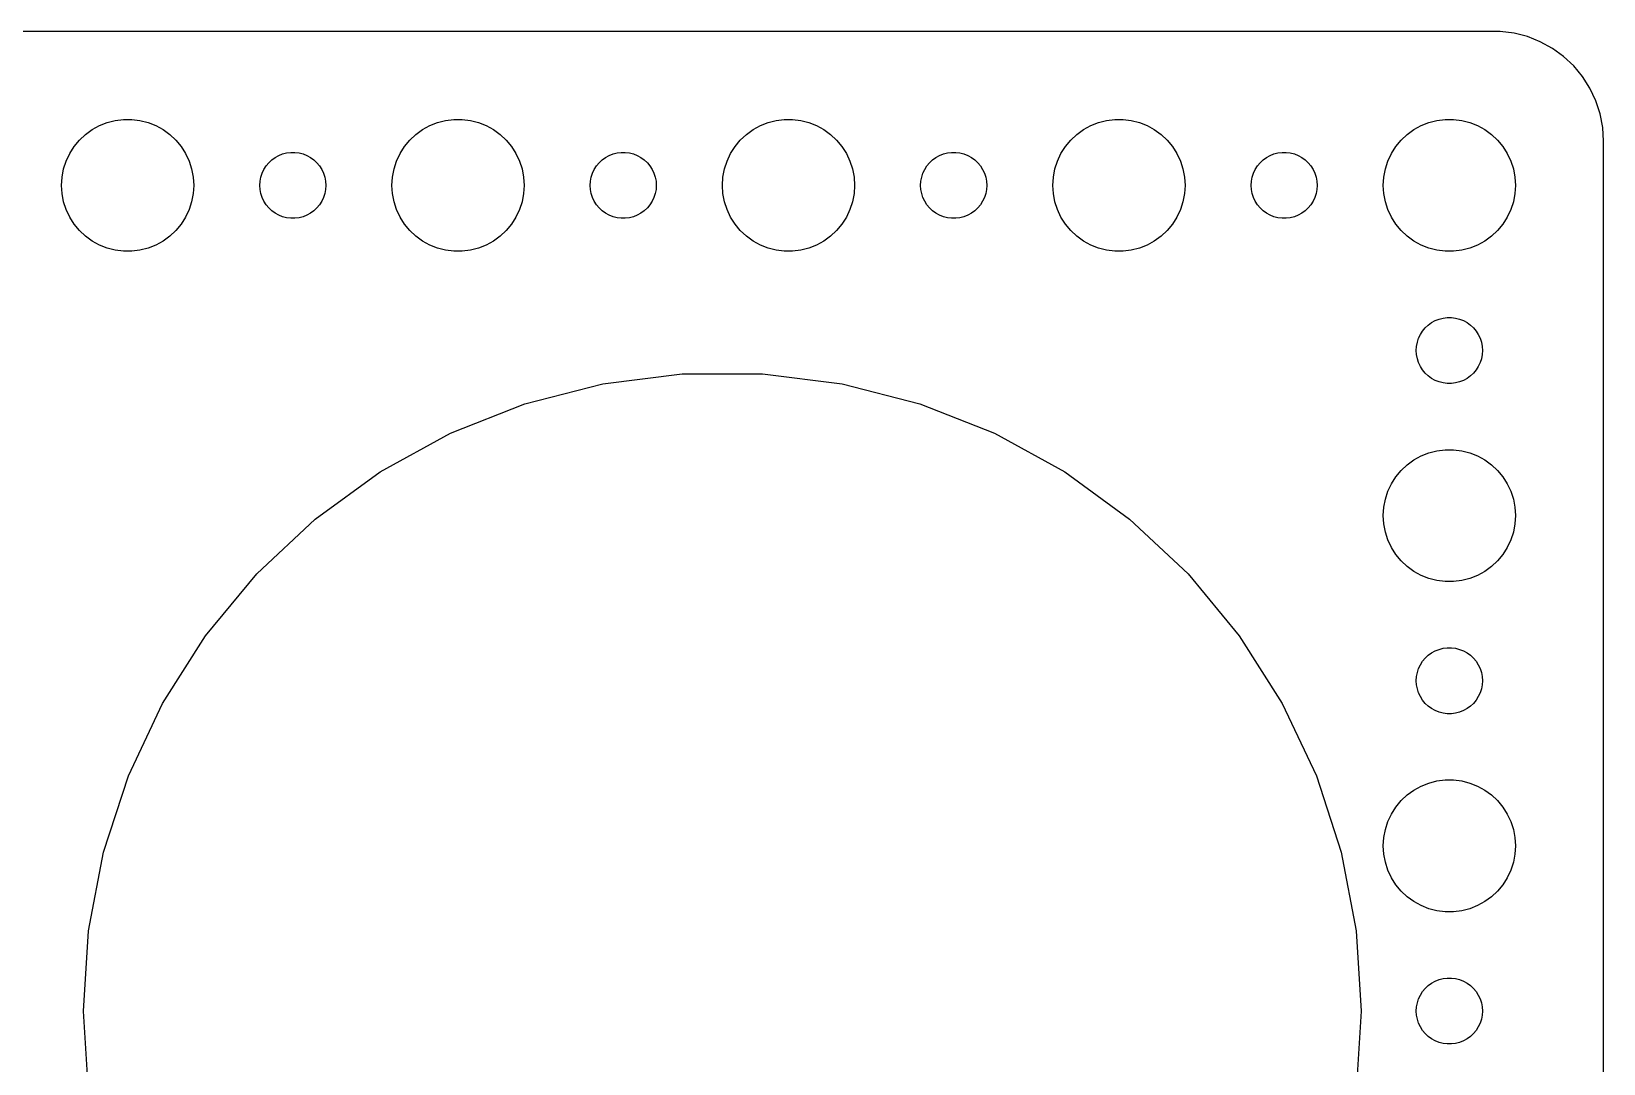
# Model space of a CAD drawing. Header units: metres. Extents: x -134 to 134, y -44 to 44.
# Drawn here: x 63.1 to 134.5, y -2.4 to 44.5 of the extents above; entities that cross this region are included whole.
import ezdxf

# ---------------------------------------------------------------- set-up
doc = ezdxf.new("R2010")
doc.units = ezdxf.units.M

msp = doc.modelspace()

# ---------------------------------------------------------------- linework, layer by layer
for p, q in [((129.814, 44.4901), (-129.814, 44.4901)), ((130.437, 44.4114), (129.814, 44.4901)), ((131.045, 44.2553), (130.437, 44.4114)), ((131.629, 44.0241), (131.045, 44.2553)), ((132.179, 43.7216), (131.629, 44.0241)), ((132.687, 43.3526), (132.179, 43.7216)), ((133.145, 42.9227), (132.687, 43.3526)), ((133.545, 42.4389), (133.145, 42.9227)), ((133.882, 41.9088), (133.545, 42.4389)), ((134.149, 41.3406), (133.882, 41.9088)), ((134.343, 40.7434), (134.149, 41.3406)), ((134.461, 40.1267), (134.343, 40.7434)), ((65.5877, 39.8115), (65.8925, 40.033)), ((65.8925, 40.033), (66.2227, 40.2145)), ((66.2227, 40.2145), (66.573, 40.3532)), ((66.573, 40.3532), (66.9379, 40.4469)), ((66.9379, 40.4469), (67.3116, 40.4941)), ((67.3116, 40.4941), (67.6884, 40.4941)), ((67.6884, 40.4941), (68.0621, 40.4469)), ((68.0621, 40.4469), (68.427, 40.3532)), ((68.427, 40.3532), (68.7773, 40.2145)), ((68.7773, 40.2145), (69.1075, 40.033)), ((69.1075, 40.033), (69.4123, 39.8115)), ((80.5877, 39.8115), (80.8925, 40.033)), ((80.8925, 40.033), (81.2227, 40.2145)), ((81.2227, 40.2145), (81.573, 40.3532)), ((81.573, 40.3532), (81.9379, 40.4469)), ((81.9379, 40.4469), (82.3116, 40.4941)), ((82.3116, 40.4941), (82.6884, 40.4941)), ((82.6884, 40.4941), (83.0621, 40.4469)), ((83.0621, 40.4469), (83.427, 40.3532)), ((83.427, 40.3532), (83.7773, 40.2145)), ((83.7773, 40.2145), (84.1075, 40.033)), ((84.1075, 40.033), (84.4123, 39.8115)), ((95.5877, 39.8115), (95.8925, 40.033)), ((95.8925, 40.033), (96.2227, 40.2145)), ((96.2227, 40.2145), (96.573, 40.3532)), ((96.573, 40.3532), (96.9379, 40.4469)), ((96.9379, 40.4469), (97.3116, 40.4941)), ((97.3116, 40.4941), (97.6884, 40.4941)), ((97.6884, 40.4941), (98.0621, 40.4469)), ((98.0621, 40.4469), (98.427, 40.3532)), ((98.427, 40.3532), (98.7773, 40.2145)), ((98.7773, 40.2145), (99.1075, 40.033)), ((99.1075, 40.033), (99.4123, 39.8115)), ((110.588, 39.8115), (110.893, 40.033)), ((110.893, 40.033), (111.223, 40.2145)), ((111.223, 40.2145), (111.573, 40.3532)), ((111.573, 40.3532), (111.938, 40.4469)), ((111.938, 40.4469), (112.312, 40.4941)), ((112.312, 40.4941), (112.688, 40.4941)), ((112.688, 40.4941), (113.062, 40.4469)), ((113.062, 40.4469), (113.427, 40.3532)), ((113.427, 40.3532), (113.777, 40.2145)), ((113.777, 40.2145), (114.107, 40.033)), ((114.107, 40.033), (114.412, 39.8115)), ((125.588, 39.8115), (125.893, 40.033)), ((125.893, 40.033), (126.223, 40.2145)), ((126.223, 40.2145), (126.573, 40.3532)), ((126.573, 40.3532), (126.938, 40.4469)), ((126.938, 40.4469), (127.312, 40.4941)), ((127.312, 40.4941), (127.688, 40.4941)), ((127.688, 40.4941), (128.062, 40.4469)), ((128.062, 40.4469), (128.427, 40.3532)), ((128.427, 40.3532), (128.777, 40.2145)), ((128.777, 40.2145), (129.107, 40.033)), ((129.107, 40.033), (129.412, 39.8115)), ((134.5, 39.5), (134.461, 40.1267)), ((64.8711, 38.9453), (65.073, 39.2634)), ((65.073, 39.2634), (65.3131, 39.5536)), ((65.3131, 39.5536), (65.5877, 39.8115)), ((69.4123, 39.8115), (69.6869, 39.5536)), ((69.6869, 39.5536), (69.927, 39.2634)), ((69.927, 39.2634), (70.1289, 38.9453)), ((79.8711, 38.9453), (80.073, 39.2634)), ((80.073, 39.2634), (80.3131, 39.5536)), ((80.3131, 39.5536), (80.5877, 39.8115)), ((84.4123, 39.8115), (84.6869, 39.5536)), ((84.6869, 39.5536), (84.927, 39.2634)), ((84.927, 39.2634), (85.1289, 38.9453)), ((94.8711, 38.9453), (95.073, 39.2634)), ((95.073, 39.2634), (95.3131, 39.5536)), ((95.3131, 39.5536), (95.5877, 39.8115)), ((99.4123, 39.8115), (99.6869, 39.5536)), ((99.6869, 39.5536), (99.927, 39.2634)), ((99.927, 39.2634), (100.129, 38.9453)), ((109.871, 38.9453), (110.073, 39.2634)), ((110.073, 39.2634), (110.313, 39.5536)), ((110.313, 39.5536), (110.588, 39.8115)), ((114.412, 39.8115), (114.687, 39.5536)), ((114.687, 39.5536), (114.927, 39.2634)), ((114.927, 39.2634), (115.129, 38.9453)), ((124.871, 38.9453), (125.073, 39.2634)), ((125.073, 39.2634), (125.313, 39.5536)), ((125.313, 39.5536), (125.588, 39.8115)), ((129.412, 39.8115), (129.687, 39.5536)), ((129.687, 39.5536), (129.927, 39.2634)), ((129.927, 39.2634), (130.129, 38.9453)), ((134.5, -39.5), (134.5, 39.5)), ((64.5943, 38.2461), (64.7107, 38.6044)), ((64.7107, 38.6044), (64.8711, 38.9453)), ((70.1289, 38.9453), (70.2893, 38.6044)), ((70.2893, 38.6044), (70.4057, 38.2461)), ((73.9065, 38.5268), (74.0439, 38.6558)), ((74.0439, 38.6558), (74.1963, 38.7665)), ((74.1963, 38.7665), (74.3613, 38.8572)), ((74.3613, 38.8572), (74.5365, 38.9266)), ((74.5365, 38.9266), (74.7189, 38.9734)), ((74.7189, 38.9734), (74.9058, 38.997)), ((74.9058, 38.997), (75.0942, 38.997)), ((75.0942, 38.997), (75.2811, 38.9734)), ((75.2811, 38.9734), (75.4635, 38.9266)), ((75.4635, 38.9266), (75.6387, 38.8572)), ((75.6387, 38.8572), (75.8037, 38.7665)), ((75.8037, 38.7665), (75.9561, 38.6558)), ((75.9561, 38.6558), (76.0934, 38.5268)), ((79.5943, 38.2461), (79.7107, 38.6044)), ((79.7107, 38.6044), (79.8711, 38.9453)), ((85.1289, 38.9453), (85.2893, 38.6044)), ((85.2893, 38.6044), (85.4057, 38.2461)), ((88.9065, 38.5268), (89.0439, 38.6558)), ((89.0439, 38.6558), (89.1963, 38.7665)), ((89.1963, 38.7665), (89.3613, 38.8572)), ((89.3613, 38.8572), (89.5365, 38.9266)), ((89.5365, 38.9266), (89.7189, 38.9734)), ((89.7189, 38.9734), (89.9058, 38.997)), ((89.9058, 38.997), (90.0942, 38.997)), ((90.0942, 38.997), (90.2811, 38.9734)), ((90.2811, 38.9734), (90.4635, 38.9266)), ((90.4635, 38.9266), (90.6387, 38.8572)), ((90.6387, 38.8572), (90.8037, 38.7665)), ((90.8037, 38.7665), (90.9561, 38.6558)), ((90.9561, 38.6558), (91.0934, 38.5268)), ((94.5943, 38.2461), (94.7107, 38.6044)), ((94.7107, 38.6044), (94.8711, 38.9453)), ((100.129, 38.9453), (100.289, 38.6044)), ((100.289, 38.6044), (100.406, 38.2461)), ((103.907, 38.5268), (104.044, 38.6558)), ((104.044, 38.6558), (104.196, 38.7665)), ((104.196, 38.7665), (104.361, 38.8572)), ((104.361, 38.8572), (104.536, 38.9266)), ((104.536, 38.9266), (104.719, 38.9734)), ((104.719, 38.9734), (104.906, 38.997)), ((104.906, 38.997), (105.094, 38.997)), ((105.094, 38.997), (105.281, 38.9734)), ((105.281, 38.9734), (105.464, 38.9266)), ((105.464, 38.9266), (105.639, 38.8572)), ((105.639, 38.8572), (105.804, 38.7665)), ((105.804, 38.7665), (105.956, 38.6558)), ((105.956, 38.6558), (106.093, 38.5268)), ((109.594, 38.2461), (109.711, 38.6044)), ((109.711, 38.6044), (109.871, 38.9453)), ((115.129, 38.9453), (115.289, 38.6044)), ((115.289, 38.6044), (115.406, 38.2461)), ((118.907, 38.5268), (119.044, 38.6558)), ((119.044, 38.6558), (119.196, 38.7665)), ((119.196, 38.7665), (119.361, 38.8572)), ((119.361, 38.8572), (119.536, 38.9266)), ((119.536, 38.9266), (119.719, 38.9734)), ((119.719, 38.9734), (119.906, 38.997)), ((119.906, 38.997), (120.094, 38.997)), ((120.094, 38.997), (120.281, 38.9734)), ((120.281, 38.9734), (120.464, 38.9266)), ((120.464, 38.9266), (120.639, 38.8572)), ((120.639, 38.8572), (120.804, 38.7665)), ((120.804, 38.7665), (120.956, 38.6558)), ((120.956, 38.6558), (121.093, 38.5268)), ((124.594, 38.2461), (124.711, 38.6044)), ((124.711, 38.6044), (124.871, 38.9453)), ((130.129, 38.9453), (130.289, 38.6044)), ((130.289, 38.6044), (130.406, 38.2461)), ((64.5, 37.5), (64.5237, 37.876)), ((64.5237, 37.876), (64.5943, 38.2461)), ((70.4057, 38.2461), (70.4763, 37.876)), ((70.4763, 37.876), (70.5, 37.5)), ((73.5118, 37.688), (73.5471, 37.873)), ((73.5471, 37.873), (73.6053, 38.0522)), ((73.6053, 38.0522), (73.6855, 38.2226)), ((73.6855, 38.2226), (73.7865, 38.3817)), ((73.7865, 38.3817), (73.9065, 38.5268)), ((76.0934, 38.5268), (76.2135, 38.3817)), ((76.2135, 38.3817), (76.3145, 38.2226)), ((76.3145, 38.2226), (76.3947, 38.0522)), ((76.3947, 38.0522), (76.4529, 37.873)), ((76.4529, 37.873), (76.4882, 37.688)), ((79.5, 37.5), (79.5237, 37.876)), ((79.5237, 37.876), (79.5943, 38.2461)), ((85.4057, 38.2461), (85.4763, 37.876)), ((85.4763, 37.876), (85.5, 37.5)), ((88.5118, 37.688), (88.5471, 37.873)), ((88.5471, 37.873), (88.6053, 38.0522)), ((88.6053, 38.0522), (88.6855, 38.2226)), ((88.6855, 38.2226), (88.7865, 38.3817)), ((88.7865, 38.3817), (88.9065, 38.5268)), ((91.0934, 38.5268), (91.2135, 38.3817)), ((91.2135, 38.3817), (91.3145, 38.2226)), ((91.3145, 38.2226), (91.3947, 38.0522)), ((91.3947, 38.0522), (91.4529, 37.873)), ((91.4529, 37.873), (91.4882, 37.688)), ((94.5, 37.5), (94.5237, 37.876)), ((94.5237, 37.876), (94.5943, 38.2461)), ((100.406, 38.2461), (100.476, 37.876)), ((100.476, 37.876), (100.5, 37.5)), ((103.512, 37.688), (103.547, 37.873)), ((103.547, 37.873), (103.605, 38.0522)), ((103.605, 38.0522), (103.686, 38.2226)), ((103.686, 38.2226), (103.786, 38.3817)), ((103.786, 38.3817), (103.907, 38.5268)), ((106.093, 38.5268), (106.214, 38.3817)), ((106.214, 38.3817), (106.314, 38.2226)), ((106.314, 38.2226), (106.395, 38.0522)), ((106.395, 38.0522), (106.453, 37.873)), ((106.453, 37.873), (106.488, 37.688)), ((109.5, 37.5), (109.524, 37.876)), ((109.524, 37.876), (109.594, 38.2461)), ((115.406, 38.2461), (115.476, 37.876)), ((115.476, 37.876), (115.5, 37.5)), ((118.512, 37.688), (118.547, 37.873)), ((118.547, 37.873), (118.605, 38.0522)), ((118.605, 38.0522), (118.686, 38.2226)), ((118.686, 38.2226), (118.786, 38.3817)), ((118.786, 38.3817), (118.907, 38.5268)), ((121.093, 38.5268), (121.214, 38.3817)), ((121.214, 38.3817), (121.314, 38.2226)), ((121.314, 38.2226), (121.395, 38.0522)), ((121.395, 38.0522), (121.453, 37.873)), ((121.453, 37.873), (121.488, 37.688)), ((124.5, 37.5), (124.524, 37.876)), ((124.524, 37.876), (124.594, 38.2461)), ((130.406, 38.2461), (130.476, 37.876)), ((130.476, 37.876), (130.5, 37.5)), ((64.5237, 37.124), (64.5, 37.5)), ((64.5943, 36.7539), (64.5237, 37.124)), ((70.4763, 37.124), (70.4057, 36.7539)), ((70.5, 37.5), (70.4763, 37.124)), ((73.5, 37.5), (73.5118, 37.688)), ((73.5118, 37.312), (73.5, 37.5)), ((73.5471, 37.127), (73.5118, 37.312)), ((73.6053, 36.9478), (73.5471, 37.127)), ((76.4529, 37.127), (76.3947, 36.9478)), ((76.4882, 37.312), (76.4529, 37.127)), ((76.4882, 37.688), (76.5, 37.5)), ((76.5, 37.5), (76.4882, 37.312)), ((79.5237, 37.124), (79.5, 37.5)), ((79.5943, 36.7539), (79.5237, 37.124)), ((85.4763, 37.124), (85.4057, 36.7539)), ((85.5, 37.5), (85.4763, 37.124)), ((88.5, 37.5), (88.5118, 37.688)), ((88.5118, 37.312), (88.5, 37.5)), ((88.5471, 37.127), (88.5118, 37.312)), ((88.6053, 36.9478), (88.5471, 37.127)), ((91.4529, 37.127), (91.3947, 36.9478)), ((91.4882, 37.312), (91.4529, 37.127)), ((91.4882, 37.688), (91.5, 37.5)), ((91.5, 37.5), (91.4882, 37.312)), ((94.5237, 37.124), (94.5, 37.5)), ((94.5943, 36.7539), (94.5237, 37.124)), ((100.476, 37.124), (100.406, 36.7539)), ((100.5, 37.5), (100.476, 37.124)), ((103.5, 37.5), (103.512, 37.688)), ((103.512, 37.312), (103.5, 37.5)), ((103.547, 37.127), (103.512, 37.312)), ((103.605, 36.9478), (103.547, 37.127)), ((106.453, 37.127), (106.395, 36.9478)), ((106.488, 37.312), (106.453, 37.127)), ((106.488, 37.688), (106.5, 37.5)), ((106.5, 37.5), (106.488, 37.312)), ((109.524, 37.124), (109.5, 37.5)), ((109.594, 36.7539), (109.524, 37.124)), ((115.476, 37.124), (115.406, 36.7539)), ((115.5, 37.5), (115.476, 37.124)), ((118.5, 37.5), (118.512, 37.688)), ((118.512, 37.312), (118.5, 37.5)), ((118.547, 37.127), (118.512, 37.312)), ((118.605, 36.9478), (118.547, 37.127)), ((121.453, 37.127), (121.395, 36.9478)), ((121.488, 37.312), (121.453, 37.127)), ((121.488, 37.688), (121.5, 37.5)), ((121.5, 37.5), (121.488, 37.312)), ((124.524, 37.124), (124.5, 37.5)), ((124.594, 36.7539), (124.524, 37.124)), ((130.476, 37.124), (130.406, 36.7539)), ((130.5, 37.5), (130.476, 37.124)), ((64.7107, 36.3956), (64.5943, 36.7539)), ((70.4057, 36.7539), (70.2893, 36.3956)), ((73.6855, 36.7774), (73.6053, 36.9478)), ((73.7865, 36.6183), (73.6855, 36.7774)), ((73.9065, 36.4732), (73.7865, 36.6183)), ((74.0439, 36.3442), (73.9065, 36.4732)), ((76.0934, 36.4732), (75.9561, 36.3442)), ((76.2135, 36.6183), (76.0934, 36.4732)), ((76.3145, 36.7774), (76.2135, 36.6183)), ((76.3947, 36.9478), (76.3145, 36.7774)), ((79.7107, 36.3956), (79.5943, 36.7539)), ((85.4057, 36.7539), (85.2893, 36.3956)), ((88.6855, 36.7774), (88.6053, 36.9478)), ((88.7865, 36.6183), (88.6855, 36.7774)), ((88.9065, 36.4732), (88.7865, 36.6183)), ((89.0439, 36.3442), (88.9065, 36.4732)), ((91.0934, 36.4732), (90.9561, 36.3442)), ((91.2135, 36.6183), (91.0934, 36.4732)), ((91.3145, 36.7774), (91.2135, 36.6183)), ((91.3947, 36.9478), (91.3145, 36.7774)), ((94.7107, 36.3956), (94.5943, 36.7539)), ((100.406, 36.7539), (100.289, 36.3956)), ((103.686, 36.7774), (103.605, 36.9478)), ((103.786, 36.6183), (103.686, 36.7774)), ((103.907, 36.4732), (103.786, 36.6183)), ((104.044, 36.3442), (103.907, 36.4732)), ((106.093, 36.4732), (105.956, 36.3442)), ((106.214, 36.6183), (106.093, 36.4732)), ((106.314, 36.7774), (106.214, 36.6183)), ((106.395, 36.9478), (106.314, 36.7774)), ((109.711, 36.3956), (109.594, 36.7539)), ((115.406, 36.7539), (115.289, 36.3956)), ((118.686, 36.7774), (118.605, 36.9478)), ((118.786, 36.6183), (118.686, 36.7774)), ((118.907, 36.4732), (118.786, 36.6183)), ((119.044, 36.3442), (118.907, 36.4732)), ((121.093, 36.4732), (120.956, 36.3442)), ((121.214, 36.6183), (121.093, 36.4732)), ((121.314, 36.7774), (121.214, 36.6183)), ((121.395, 36.9478), (121.314, 36.7774)), ((124.711, 36.3956), (124.594, 36.7539)), ((130.406, 36.7539), (130.289, 36.3956)), ((64.8711, 36.0547), (64.7107, 36.3956)), ((65.073, 35.7366), (64.8711, 36.0547)), ((65.3131, 35.4464), (65.073, 35.7366)), ((69.927, 35.7366), (69.6869, 35.4464)), ((70.1289, 36.0547), (69.927, 35.7366)), ((70.2893, 36.3956), (70.1289, 36.0547)), ((74.1963, 36.2335), (74.0439, 36.3442)), ((74.3613, 36.1428), (74.1963, 36.2335)), ((74.5365, 36.0734), (74.3613, 36.1428)), ((74.7189, 36.0266), (74.5365, 36.0734)), ((74.9058, 36.003), (74.7189, 36.0266)), ((75.0942, 36.003), (74.9058, 36.003)), ((75.2811, 36.0266), (75.0942, 36.003)), ((75.4635, 36.0734), (75.2811, 36.0266)), ((75.6387, 36.1428), (75.4635, 36.0734)), ((75.8037, 36.2335), (75.6387, 36.1428)), ((75.9561, 36.3442), (75.8037, 36.2335)), ((79.8711, 36.0547), (79.7107, 36.3956)), ((80.073, 35.7366), (79.8711, 36.0547)), ((80.3131, 35.4464), (80.073, 35.7366)), ((84.927, 35.7366), (84.6869, 35.4464)), ((85.1289, 36.0547), (84.927, 35.7366)), ((85.2893, 36.3956), (85.1289, 36.0547)), ((89.1963, 36.2335), (89.0439, 36.3442)), ((89.3613, 36.1428), (89.1963, 36.2335)), ((89.5365, 36.0734), (89.3613, 36.1428)), ((89.7189, 36.0266), (89.5365, 36.0734)), ((89.9058, 36.003), (89.7189, 36.0266)), ((90.0942, 36.003), (89.9058, 36.003)), ((90.2811, 36.0266), (90.0942, 36.003)), ((90.4635, 36.0734), (90.2811, 36.0266)), ((90.6387, 36.1428), (90.4635, 36.0734)), ((90.8037, 36.2335), (90.6387, 36.1428)), ((90.9561, 36.3442), (90.8037, 36.2335)), ((94.8711, 36.0547), (94.7107, 36.3956)), ((95.073, 35.7366), (94.8711, 36.0547)), ((95.3131, 35.4464), (95.073, 35.7366)), ((99.927, 35.7366), (99.6869, 35.4464)), ((100.129, 36.0547), (99.927, 35.7366)), ((100.289, 36.3956), (100.129, 36.0547)), ((104.196, 36.2335), (104.044, 36.3442)), ((104.361, 36.1428), (104.196, 36.2335)), ((104.536, 36.0734), (104.361, 36.1428)), ((104.719, 36.0266), (104.536, 36.0734)), ((104.906, 36.003), (104.719, 36.0266)), ((105.094, 36.003), (104.906, 36.003)), ((105.281, 36.0266), (105.094, 36.003)), ((105.464, 36.0734), (105.281, 36.0266)), ((105.639, 36.1428), (105.464, 36.0734)), ((105.804, 36.2335), (105.639, 36.1428)), ((105.956, 36.3442), (105.804, 36.2335)), ((109.871, 36.0547), (109.711, 36.3956)), ((110.073, 35.7366), (109.871, 36.0547)), ((110.313, 35.4464), (110.073, 35.7366)), ((114.927, 35.7366), (114.687, 35.4464)), ((115.129, 36.0547), (114.927, 35.7366)), ((115.289, 36.3956), (115.129, 36.0547)), ((119.196, 36.2335), (119.044, 36.3442)), ((119.361, 36.1428), (119.196, 36.2335)), ((119.536, 36.0734), (119.361, 36.1428)), ((119.719, 36.0266), (119.536, 36.0734)), ((119.906, 36.003), (119.719, 36.0266)), ((120.094, 36.003), (119.906, 36.003)), ((120.281, 36.0266), (120.094, 36.003)), ((120.464, 36.0734), (120.281, 36.0266)), ((120.639, 36.1428), (120.464, 36.0734)), ((120.804, 36.2335), (120.639, 36.1428)), ((120.956, 36.3442), (120.804, 36.2335)), ((124.871, 36.0547), (124.711, 36.3956)), ((125.073, 35.7366), (124.871, 36.0547)), ((125.313, 35.4464), (125.073, 35.7366)), ((129.927, 35.7366), (129.687, 35.4464)), ((130.129, 36.0547), (129.927, 35.7366)), ((130.289, 36.3956), (130.129, 36.0547)), ((65.5877, 35.1885), (65.3131, 35.4464)), ((65.8925, 34.967), (65.5877, 35.1885)), ((69.4123, 35.1885), (69.1075, 34.967)), ((69.6869, 35.4464), (69.4123, 35.1885)), ((80.5877, 35.1885), (80.3131, 35.4464)), ((80.8925, 34.967), (80.5877, 35.1885)), ((84.4123, 35.1885), (84.1075, 34.967)), ((84.6869, 35.4464), (84.4123, 35.1885)), ((95.5877, 35.1885), (95.3131, 35.4464)), ((95.8925, 34.967), (95.5877, 35.1885)), ((99.4123, 35.1885), (99.1075, 34.967)), ((99.6869, 35.4464), (99.4123, 35.1885)), ((110.588, 35.1885), (110.313, 35.4464)), ((110.893, 34.967), (110.588, 35.1885)), ((114.412, 35.1885), (114.107, 34.967)), ((114.687, 35.4464), (114.412, 35.1885)), ((125.588, 35.1885), (125.313, 35.4464)), ((125.893, 34.967), (125.588, 35.1885)), ((129.412, 35.1885), (129.107, 34.967)), ((129.687, 35.4464), (129.412, 35.1885)), ((66.2227, 34.7855), (65.8925, 34.967)), ((66.573, 34.6468), (66.2227, 34.7855)), ((66.9379, 34.5531), (66.573, 34.6468)), ((67.3116, 34.5059), (66.9379, 34.5531)), ((67.6884, 34.5059), (67.3116, 34.5059)), ((68.0621, 34.5531), (67.6884, 34.5059)), ((68.427, 34.6468), (68.0621, 34.5531)), ((68.7773, 34.7855), (68.427, 34.6468)), ((69.1075, 34.967), (68.7773, 34.7855)), ((81.2227, 34.7855), (80.8925, 34.967)), ((81.573, 34.6468), (81.2227, 34.7855)), ((81.9379, 34.5531), (81.573, 34.6468)), ((82.3116, 34.5059), (81.9379, 34.5531)), ((82.6884, 34.5059), (82.3116, 34.5059)), ((83.0621, 34.5531), (82.6884, 34.5059)), ((83.427, 34.6468), (83.0621, 34.5531)), ((83.7773, 34.7855), (83.427, 34.6468)), ((84.1075, 34.967), (83.7773, 34.7855)), ((96.2227, 34.7855), (95.8925, 34.967)), ((96.573, 34.6468), (96.2227, 34.7855)), ((96.9379, 34.5531), (96.573, 34.6468)), ((97.3116, 34.5059), (96.9379, 34.5531)), ((97.6884, 34.5059), (97.3116, 34.5059)), ((98.0621, 34.5531), (97.6884, 34.5059)), ((98.427, 34.6468), (98.0621, 34.5531)), ((98.7773, 34.7855), (98.427, 34.6468)), ((99.1075, 34.967), (98.7773, 34.7855)), ((111.223, 34.7855), (110.893, 34.967)), ((111.573, 34.6468), (111.223, 34.7855)), ((111.938, 34.5531), (111.573, 34.6468)), ((112.312, 34.5059), (111.938, 34.5531)), ((112.688, 34.5059), (112.312, 34.5059)), ((113.062, 34.5531), (112.688, 34.5059)), ((113.427, 34.6468), (113.062, 34.5531)), ((113.777, 34.7855), (113.427, 34.6468)), ((114.107, 34.967), (113.777, 34.7855)), ((126.223, 34.7855), (125.893, 34.967)), ((126.573, 34.6468), (126.223, 34.7855)), ((126.938, 34.5531), (126.573, 34.6468)), ((127.312, 34.5059), (126.938, 34.5531)), ((127.688, 34.5059), (127.312, 34.5059)), ((128.062, 34.5531), (127.688, 34.5059)), ((128.427, 34.6468), (128.062, 34.5531)), ((128.777, 34.7855), (128.427, 34.6468)), ((129.107, 34.967), (128.777, 34.7855)), ((126.861, 31.3572), (127.036, 31.4266)), ((127.036, 31.4266), (127.219, 31.4734)), ((127.219, 31.4734), (127.406, 31.497)), ((127.406, 31.497), (127.594, 31.497)), ((127.594, 31.497), (127.781, 31.4734)), ((127.781, 31.4734), (127.964, 31.4266)), ((127.964, 31.4266), (128.139, 31.3572)), ((126.105, 30.5522), (126.186, 30.7226)), ((126.186, 30.7226), (126.286, 30.8817)), ((126.286, 30.8817), (126.407, 31.0268)), ((126.407, 31.0268), (126.544, 31.1558)), ((126.544, 31.1558), (126.696, 31.2665)), ((126.696, 31.2665), (126.861, 31.3572)), ((128.139, 31.3572), (128.304, 31.2665)), ((128.304, 31.2665), (128.456, 31.1558)), ((128.456, 31.1558), (128.593, 31.0268)), ((128.593, 31.0268), (128.714, 30.8817)), ((128.714, 30.8817), (128.814, 30.7226)), ((128.814, 30.7226), (128.895, 30.5522)), ((126, 30), (126.012, 30.188)), ((126.012, 29.812), (126, 30)), ((126.012, 30.188), (126.047, 30.373)), ((126.047, 30.373), (126.105, 30.5522)), ((128.895, 30.5522), (128.953, 30.373)), ((128.953, 30.373), (128.988, 30.188)), ((128.988, 30.188), (129, 30)), ((129, 30), (128.988, 29.812)), ((126.047, 29.627), (126.012, 29.812)), ((126.105, 29.4478), (126.047, 29.627)), ((126.186, 29.2774), (126.105, 29.4478)), ((126.286, 29.1183), (126.186, 29.2774)), ((128.814, 29.2774), (128.714, 29.1183)), ((128.895, 29.4478), (128.814, 29.2774)), ((128.953, 29.627), (128.895, 29.4478)), ((128.988, 29.812), (128.953, 29.627)), ((89.0659, 28.4863), (92.6791, 28.9428)), ((92.6791, 28.9428), (96.3209, 28.9428)), ((96.3209, 28.9428), (99.9341, 28.4863)), ((126.407, 28.9732), (126.286, 29.1183)), ((126.544, 28.8442), (126.407, 28.9732)), ((126.696, 28.7335), (126.544, 28.8442)), ((126.861, 28.6427), (126.696, 28.7335)), ((127.036, 28.5734), (126.861, 28.6427)), ((127.219, 28.5266), (127.036, 28.5734)), ((127.964, 28.5734), (127.781, 28.5266)), ((128.139, 28.6427), (127.964, 28.5734)), ((128.304, 28.7335), (128.139, 28.6427)), ((128.456, 28.8442), (128.304, 28.7335)), ((128.593, 28.9732), (128.456, 28.8442)), ((128.714, 29.1183), (128.593, 28.9732)), ((85.5385, 27.5806), (89.0659, 28.4863)), ((99.9341, 28.4863), (103.461, 27.5806)), ((127.406, 28.503), (127.219, 28.5266)), ((127.594, 28.503), (127.406, 28.503)), ((127.781, 28.5266), (127.594, 28.503)), ((82.1524, 26.24), (85.5385, 27.5806)), ((103.461, 27.5806), (106.848, 26.24)), ((78.961, 24.4855), (82.1524, 26.24)), ((106.848, 26.24), (110.039, 24.4855)), ((125.588, 24.8115), (125.893, 25.033)), ((125.893, 25.033), (126.223, 25.2145)), ((126.223, 25.2145), (126.573, 25.3532)), ((126.573, 25.3532), (126.938, 25.4469)), ((126.938, 25.4469), (127.312, 25.4941)), ((127.312, 25.4941), (127.688, 25.4941)), ((127.688, 25.4941), (128.062, 25.4469)), ((128.062, 25.4469), (128.427, 25.3532)), ((128.427, 25.3532), (128.777, 25.2145)), ((128.777, 25.2145), (129.107, 25.033)), ((129.107, 25.033), (129.412, 24.8115)), ((76.0147, 22.3449), (78.961, 24.4855)), ((110.039, 24.4855), (112.985, 22.3449)), ((125.073, 24.2634), (125.313, 24.5536)), ((125.313, 24.5536), (125.588, 24.8115)), ((129.412, 24.8115), (129.687, 24.5536)), ((129.687, 24.5536), (129.927, 24.2634)), ((124.594, 23.2461), (124.711, 23.6044)), ((124.711, 23.6044), (124.871, 23.9453)), ((124.871, 23.9453), (125.073, 24.2634)), ((129.927, 24.2634), (130.129, 23.9453)), ((130.129, 23.9453), (130.289, 23.6044)), ((130.289, 23.6044), (130.406, 23.2461)), ((124.5, 22.5), (124.524, 22.876)), ((124.524, 22.876), (124.594, 23.2461)), ((130.406, 23.2461), (130.476, 22.876)), ((130.476, 22.876), (130.5, 22.5)), ((73.3599, 19.8519), (76.0147, 22.3449)), ((112.985, 22.3449), (115.64, 19.8519)), ((124.524, 22.124), (124.5, 22.5)), ((124.594, 21.7539), (124.524, 22.124)), ((130.476, 22.124), (130.406, 21.7539)), ((130.5, 22.5), (130.476, 22.124)), ((124.711, 21.3956), (124.594, 21.7539)), ((130.406, 21.7539), (130.289, 21.3956)), ((124.871, 21.0547), (124.711, 21.3956)), ((125.073, 20.7366), (124.871, 21.0547)), ((125.313, 20.4464), (125.073, 20.7366)), ((129.927, 20.7366), (129.687, 20.4464)), ((130.129, 21.0547), (129.927, 20.7366)), ((130.289, 21.3956), (130.129, 21.0547)), ((125.588, 20.1884), (125.313, 20.4464)), ((125.893, 19.967), (125.588, 20.1884)), ((129.412, 20.1884), (129.107, 19.967)), ((129.687, 20.4464), (129.412, 20.1884)), ((71.0385, 17.0458), (73.3599, 19.8519)), ((115.64, 19.8519), (117.961, 17.0458)), ((126.223, 19.7855), (125.893, 19.967)), ((126.573, 19.6468), (126.223, 19.7855)), ((126.938, 19.5531), (126.573, 19.6468)), ((127.312, 19.5059), (126.938, 19.5531)), ((127.688, 19.5059), (127.312, 19.5059)), ((128.062, 19.5531), (127.688, 19.5059)), ((128.427, 19.6468), (128.062, 19.5531)), ((128.777, 19.7855), (128.427, 19.6468)), ((129.107, 19.967), (128.777, 19.7855)), ((69.0871, 13.9709), (71.0385, 17.0458)), ((117.961, 17.0458), (119.913, 13.9709)), ((126.861, 16.3572), (127.036, 16.4266)), ((127.036, 16.4266), (127.219, 16.4734)), ((127.219, 16.4734), (127.406, 16.497)), ((127.406, 16.497), (127.594, 16.497)), ((127.594, 16.497), (127.781, 16.4734)), ((127.781, 16.4734), (127.964, 16.4266)), ((127.964, 16.4266), (128.139, 16.3572)), ((126.105, 15.5522), (126.186, 15.7226)), ((126.186, 15.7226), (126.286, 15.8817)), ((126.286, 15.8817), (126.407, 16.0268)), ((126.407, 16.0268), (126.544, 16.1558)), ((126.544, 16.1558), (126.696, 16.2665)), ((126.696, 16.2665), (126.861, 16.3572)), ((128.139, 16.3572), (128.304, 16.2665)), ((128.304, 16.2665), (128.456, 16.1558)), ((128.456, 16.1558), (128.593, 16.0268)), ((128.593, 16.0268), (128.714, 15.8817)), ((128.714, 15.8817), (128.814, 15.7226)), ((128.814, 15.7226), (128.895, 15.5522)), ((126, 15), (126.012, 15.188)), ((126.012, 14.812), (126, 15)), ((126.012, 15.188), (126.047, 15.373)), ((126.047, 15.373), (126.105, 15.5522)), ((128.895, 15.5522), (128.953, 15.373)), ((128.953, 15.373), (128.988, 15.188)), ((128.988, 15.188), (129, 15)), ((129, 15), (128.988, 14.812)), ((126.047, 14.627), (126.012, 14.812)), ((126.105, 14.4478), (126.047, 14.627)), ((126.186, 14.2774), (126.105, 14.4478)), ((126.286, 14.1183), (126.186, 14.2774)), ((128.814, 14.2774), (128.714, 14.1183)), ((128.895, 14.4478), (128.814, 14.2774)), ((128.953, 14.627), (128.895, 14.4478)), ((128.988, 14.812), (128.953, 14.627)), ((67.5365, 10.6756), (69.0871, 13.9709)), ((119.913, 13.9709), (121.464, 10.6756)), ((126.407, 13.9732), (126.286, 14.1183)), ((126.544, 13.8442), (126.407, 13.9732)), ((126.696, 13.7335), (126.544, 13.8442)), ((126.861, 13.6427), (126.696, 13.7335)), ((127.036, 13.5734), (126.861, 13.6427)), ((127.219, 13.5266), (127.036, 13.5734)), ((127.964, 13.5734), (127.781, 13.5266)), ((128.139, 13.6427), (127.964, 13.5734)), ((128.304, 13.7335), (128.139, 13.6427)), ((128.456, 13.8442), (128.304, 13.7335)), ((128.593, 13.9732), (128.456, 13.8442)), ((128.714, 14.1183), (128.593, 13.9732)), ((127.406, 13.5029), (127.219, 13.5266)), ((127.594, 13.5029), (127.406, 13.5029)), ((127.781, 13.5266), (127.594, 13.5029)), ((66.4111, 7.21201), (67.5365, 10.6756)), ((121.464, 10.6756), (122.589, 7.21201)), ((125.588, 9.81154), (125.893, 10.033)), ((125.893, 10.033), (126.223, 10.2145)), ((126.223, 10.2145), (126.573, 10.3532)), ((126.573, 10.3532), (126.938, 10.4469)), ((126.938, 10.4469), (127.312, 10.4941)), ((127.312, 10.4941), (127.688, 10.4941)), ((127.688, 10.4941), (128.062, 10.4469)), ((128.062, 10.4469), (128.427, 10.3532)), ((128.427, 10.3532), (128.777, 10.2145)), ((128.777, 10.2145), (129.107, 10.033)), ((129.107, 10.033), (129.412, 9.81154)), ((125.073, 9.26335), (125.313, 9.55363)), ((125.313, 9.55363), (125.588, 9.81154)), ((129.412, 9.81154), (129.687, 9.55363)), ((129.687, 9.55363), (129.927, 9.26335)), ((124.594, 8.24606), (124.711, 8.60437)), ((124.711, 8.60437), (124.871, 8.94525)), ((124.871, 8.94525), (125.073, 9.26335)), ((129.927, 9.26335), (130.129, 8.94525)), ((130.129, 8.94525), (130.289, 8.60437)), ((130.289, 8.60437), (130.406, 8.24606)), ((124.5, 7.5), (124.524, 7.87599)), ((124.524, 7.87599), (124.594, 8.24606)), ((130.406, 8.24606), (130.476, 7.87599)), ((130.476, 7.87599), (130.5, 7.5)), ((65.7287, 3.63466), (66.4111, 7.21201)), ((122.589, 7.21201), (123.271, 3.63466)), ((124.524, 7.12399), (124.5, 7.5)), ((130.5, 7.5), (130.476, 7.12399)), ((124.594, 6.75392), (124.524, 7.12399)), ((124.711, 6.39561), (124.594, 6.75392)), ((130.406, 6.75392), (130.289, 6.39561)), ((130.476, 7.12399), (130.406, 6.75392)), ((124.871, 6.05473), (124.711, 6.39561)), ((125.073, 5.73663), (124.871, 6.05473)), ((125.313, 5.44635), (125.073, 5.73663)), ((129.927, 5.73663), (129.687, 5.44635)), ((130.129, 6.05473), (129.927, 5.73663)), ((130.289, 6.39561), (130.129, 6.05473)), ((125.588, 5.18845), (125.313, 5.44635)), ((125.893, 4.96701), (125.588, 5.18845)), ((129.412, 5.18845), (129.107, 4.96701)), ((129.687, 5.44635), (129.412, 5.18845)), ((126.223, 4.78551), (125.893, 4.96701)), ((126.573, 4.64682), (126.223, 4.78551)), ((126.938, 4.55313), (126.573, 4.64682)), ((127.312, 4.50591), (126.938, 4.55313)), ((127.688, 4.50591), (127.312, 4.50591)), ((128.062, 4.55313), (127.688, 4.50591)), ((128.427, 4.64682), (128.062, 4.55313)), ((128.777, 4.78551), (128.427, 4.64682)), ((129.107, 4.96701), (128.777, 4.78551)), ((65.5, 0), (65.7287, 3.63466)), ((123.271, 3.63466), (123.5, 0)), ((127.036, 1.42657), (127.219, 1.47342)), ((127.219, 1.47342), (127.406, 1.49704)), ((127.406, 1.49704), (127.594, 1.49704)), ((127.594, 1.49704), (127.781, 1.47342)), ((127.781, 1.47342), (127.964, 1.42657)), ((126.105, 0.55219), (126.186, 0.72263)), ((126.186, 0.72263), (126.286, 0.88167)), ((126.286, 0.88167), (126.407, 1.02681)), ((126.407, 1.02681), (126.544, 1.15576)), ((126.544, 1.15576), (126.696, 1.26648)), ((126.696, 1.26648), (126.861, 1.35724)), ((126.861, 1.35724), (127.036, 1.42657)), ((127.964, 1.42657), (128.139, 1.35724)), ((128.139, 1.35724), (128.304, 1.26648)), ((128.304, 1.26648), (128.456, 1.15576)), ((128.456, 1.15576), (128.593, 1.02681)), ((128.593, 1.02681), (128.714, 0.88167)), ((128.714, 0.88167), (128.814, 0.72263)), ((128.814, 0.72263), (128.895, 0.55219)), ((65.7287, -3.63466), (65.5, 0)), ((123.5, 0), (123.271, -3.63466)), ((126, 0), (126.012, 0.18799)), ((126.012, -0.18799), (126, 0)), ((126.012, 0.18799), (126.047, 0.37303)), ((126.047, 0.37303), (126.105, 0.55219)), ((128.895, 0.55219), (128.953, 0.37303)), ((128.953, 0.37303), (128.988, 0.18799)), ((128.988, 0.18799), (129, 0)), ((129, 0), (128.988, -0.18799)), ((126.047, -0.37303), (126.012, -0.18799)), ((126.105, -0.55219), (126.047, -0.37303)), ((126.186, -0.72263), (126.105, -0.55219)), ((128.895, -0.55219), (128.814, -0.72263)), ((128.953, -0.37303), (128.895, -0.55219)), ((128.988, -0.18799), (128.953, -0.37303)), ((126.286, -0.88167), (126.186, -0.72263)), ((126.407, -1.02681), (126.286, -0.88167)), ((126.544, -1.15576), (126.407, -1.02681)), ((126.696, -1.26648), (126.544, -1.15576)), ((126.861, -1.35724), (126.696, -1.26648)), ((127.036, -1.42657), (126.861, -1.35724)), ((127.219, -1.47342), (127.036, -1.42657)), ((127.964, -1.42657), (127.781, -1.47342)), ((128.139, -1.35724), (127.964, -1.42657)), ((128.304, -1.26648), (128.139, -1.35724)), ((128.456, -1.15576), (128.304, -1.26648)), ((128.593, -1.02681), (128.456, -1.15576)), ((128.714, -0.88167), (128.593, -1.02681)), ((128.814, -0.72263), (128.714, -0.88167)), ((127.406, -1.49704), (127.219, -1.47342)), ((127.594, -1.49704), (127.406, -1.49704)), ((127.781, -1.47342), (127.594, -1.49704))]:
    msp.add_line(p, q)

doc.saveas('drawing.dxf')
